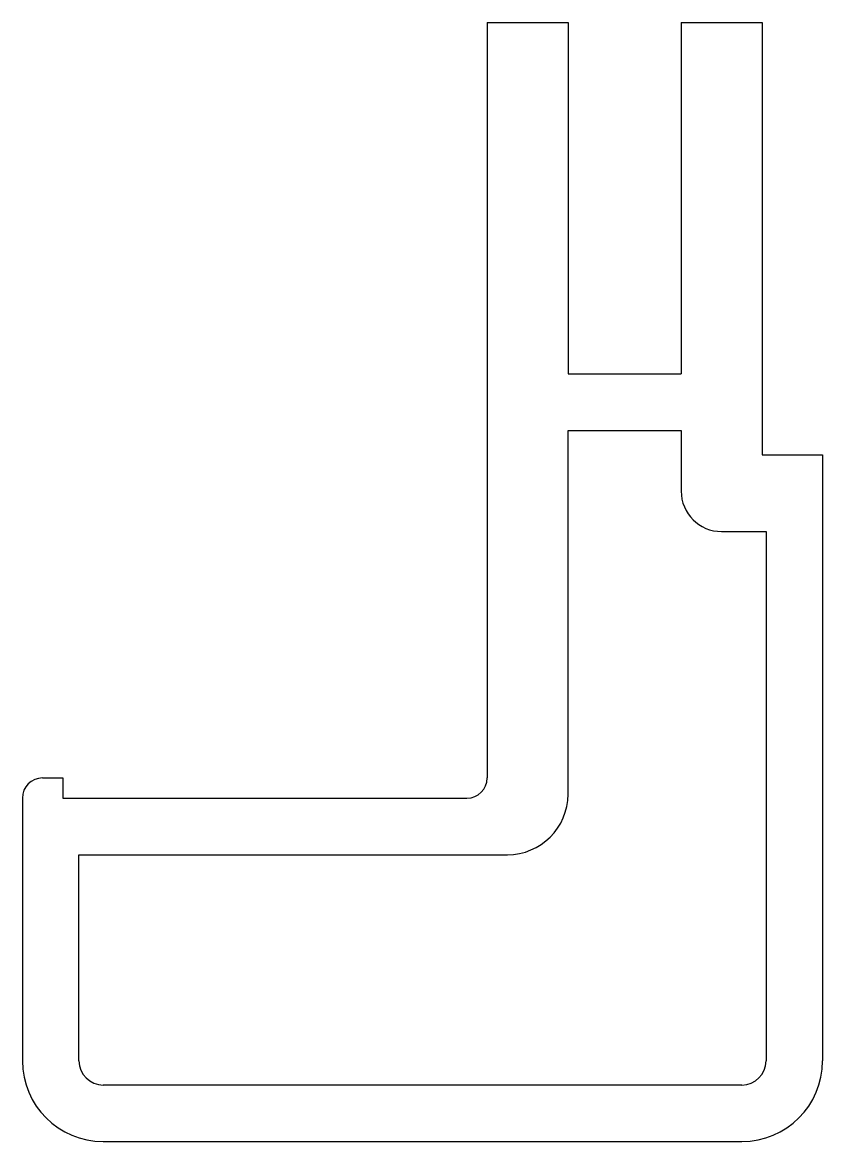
# Model space of a CAD drawing. Extents: x 1070.3 to 1090.1, y 462.1 to 489.8.
import ezdxf

# ---------------------------------------------------------------- set-up
doc = ezdxf.new("R2010")
doc.units = 0
doc.layers.get('0').update_dxf_attribs({"linetype": 'CONTINUOUS'})

msp = doc.modelspace()

# ---------------------------------------------------------------- linework, layer by layer
for p, q in [((1081.825, 489.766), (1083.825, 489.766)), ((1081.825, 489.766), (1081.825, 471.066)), ((1083.825, 489.766), (1083.825, 481.066)), ((1086.625, 489.766), (1086.625, 481.066)), ((1086.625, 489.766), (1088.625, 489.766)), ((1088.625, 489.766), (1088.625, 479.066)), ((1083.825, 481.066), (1086.625, 481.066)), ((1083.825, 470.666), (1083.825, 479.666)), ((1083.825, 479.666), (1086.625, 479.666)), ((1086.625, 479.666), (1086.625, 478.166)), ((1088.625, 479.066), (1090.125, 479.066)), ((1090.125, 479.066), (1090.125, 464.066)), ((1087.625, 477.166), (1088.725, 477.166)), ((1088.725, 477.166), (1088.725, 464.066)), ((1070.825, 471.066), (1071.325, 471.066)), ((1071.325, 471.066), (1071.325, 470.566)), ((1070.325, 470.566), (1070.325, 464.066)), ((1071.325, 470.566), (1081.325, 470.566)), ((1071.725, 464.066), (1071.725, 469.166)), ((1071.725, 469.166), (1082.325, 469.166)), ((1088.125, 463.466), (1072.325, 463.466)), ((1072.325, 462.066), (1088.125, 462.066))]:
    msp.add_line(p, q)
for centre, radius, start, end in [((1087.625, 478.166), 1, 180, 270), ((1070.825, 470.566), 0.5, 90, 180), ((1081.325, 471.066), 0.5, 270, 0), ((1082.325, 470.666), 1.5, 270, 0), ((1072.325, 464.066), 2, 180, 270), ((1072.325, 464.066), 0.6, 180, 270), ((1088.125, 464.066), 2, 270, 0), ((1088.125, 464.066), 0.6, 270, 0)]:
    msp.add_arc(centre, radius, start, end)

doc.saveas('drawing.dxf')
